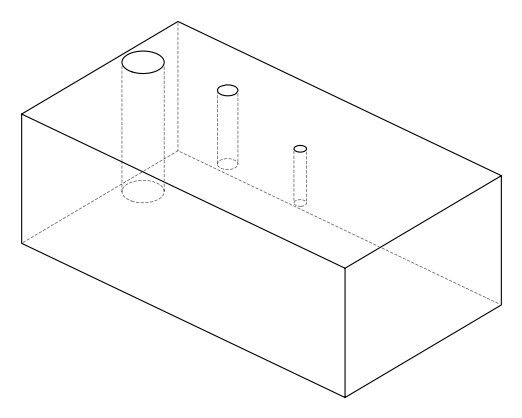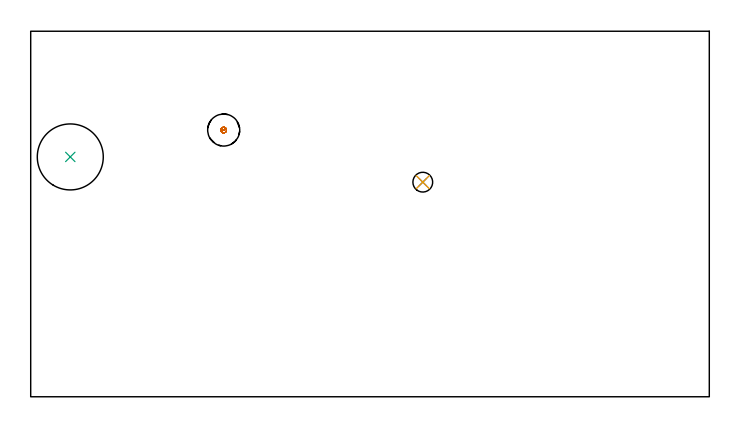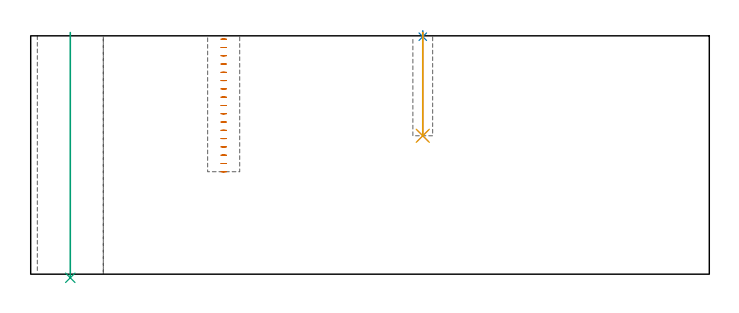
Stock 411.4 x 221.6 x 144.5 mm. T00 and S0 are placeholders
(PLAN: 5 operations, 4 tool changes, 2.2 min)
(1 MILL_BLIND_HOLE_FROM_SOLID_MATERIAL | STEP1POCKET | NXT0201_012 | Spiral | 1.11 min | 24338 mm3)
(2 SPOT_DRILL | STEP1POCKET_1 | NXT0321_9005460120000 | 0.03 min | 2 mm3)
(3 INDEXABLE_INSERT_DRILL_THROUGH_HOLE_FROM_SOLID | STEP1HOLE | NXT0302_035 | 0.6 min | 181504 mm3)
(4 DRILL_BLIND_HOLE_INTO_CENTER | STEP1POCKET_1 | UGT0301_198 | 0.25 min | 2858 mm3)
(5 DRILL_TO_ENLARGE_BLIND_HOLE | STEP1POCKET_1 | UGT0301_373 | 0.25 min | 3968 mm3)
(TOOL NXT0201_012 | ENDMILL 16mm [2P460-1600-NA 1630] | D16 FL38 Z6)
(TOOL NXT0321_9005460120000 | NC Spot Drill, 142deg, 12mm, Carbide, Uncoated | D12 PA142 FL30 Z2)
(TOOL NXT0302_035 | Index. Insert Drill 40mm [880-D4000L40-05] | D40 PA176 FL200 Z2)
(TOOL UGT0301_198 | Twist Drill 7.9 mm | D7.9 PA118 FL73 Z2)
(TOOL UGT0301_373 | Twist Drill Flat Bottom 12 mm | D12 PA180 FL101 Z2)
(OP 1 MILL_BLIND_HOLE_FROM_SOLID_MATERIAL)
G17 G21 G94 G90
T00 M6
G54
G17 G0 G90 X117. Y161.7 S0 M3
G43 Z154.5 H1
Z142.476
G94 G3 X117.85 Y162.55 R0.85 F250.
X117. Y163.4 R0.85
X115.3 Y161.7 R1.7
X117. Y163.4 R-1.7
X116.15 Y162.55 R0.85
X117. Y161.7 R0.85
G0 Z137.453
G3 X117.85 Y162.55 R0.85
X117. Y163.4 R0.85
X115.3 Y161.7 R1.7
X117. Y163.4 R-1.7
X116.15 Y162.55 R0.85
X117. Y161.7 R0.85
G0 Z132.429
G3 X117.85 Y162.55 R0.85
X117. Y163.4 R0.85
X115.3 Y161.7 R1.7
X117. Y163.4 R-1.7
X116.15 Y162.55 R0.85
X117. Y161.7 R0.85
G0 Z127.406
G3 X117.85 Y162.55 R0.85
X117. Y163.4 R0.85
X115.3 Y161.7 R1.7
X117. Y163.4 R-1.7
X116.15 Y162.55 R0.85
X117. Y161.7 R0.85
G0 Z122.382
G3 X117.85 Y162.55 R0.85
X117. Y163.4 R0.85
X115.3 Y161.7 R1.7
X117. Y163.4 R-1.7
X116.15 Y162.55 R0.85
X117. Y161.7 R0.85
G0 Z117.359
G3 X117.85 Y162.55 R0.85
X117. Y163.4 R0.85
X115.3 Y161.7 R1.7
X117. Y163.4 R-1.7
X116.15 Y162.55 R0.85
X117. Y161.7 R0.85
G0 Z112.335
G3 X117.85 Y162.55 R0.85
X117. Y163.4 R0.85
X115.3 Y161.7 R1.7
X117. Y163.4 R-1.7
X116.15 Y162.55 R0.85
X117. Y161.7 R0.85
G0 Z107.312
G3 X117.85 Y162.55 R0.85
X117. Y163.4 R0.85
X115.3 Y161.7 R1.7
X117. Y163.4 R-1.7
X116.15 Y162.55 R0.85
X117. Y161.7 R0.85
G0 Z102.288
G3 X117.85 Y162.55 R0.85
X117. Y163.4 R0.85
X115.3 Y161.7 R1.7
X117. Y163.4 R-1.7
X116.15 Y162.55 R0.85
X117. Y161.7 R0.85
G0 Z97.265
G3 X117.85 Y162.55 R0.85
X117. Y163.4 R0.85
X115.3 Y161.7 R1.7
X117. Y163.4 R-1.7
X116.15 Y162.55 R0.85
X117. Y161.7 R0.85
G0 Z92.241
G3 X117.85 Y162.55 R0.85
X117. Y163.4 R0.85
X115.3 Y161.7 R1.7
X117. Y163.4 R-1.7
X116.15 Y162.55 R0.85
X117. Y161.7 R0.85
G0 Z87.218
G3 X117.85 Y162.55 R0.85
X117. Y163.4 R0.85
X115.3 Y161.7 R1.7
X117. Y163.4 R-1.7
X116.15 Y162.55 R0.85
X117. Y161.7 R0.85
G0 Z82.194
G3 X117.85 Y162.55 R0.85
X117. Y163.4 R0.85
X115.3 Y161.7 R1.7
X117. Y163.4 R-1.7
X116.15 Y162.55 R0.85
X117. Y161.7 R0.85
G0 Z77.171
G3 X117.85 Y162.55 R0.85
X117. Y163.4 R0.85
X115.3 Y161.7 R1.7
X117. Y163.4 R-1.7
X116.15 Y162.55 R0.85
X117. Y161.7 R0.85
G0 Z72.147
G3 X117.85 Y162.55 R0.85
X117. Y163.4 R0.85
X115.3 Y161.7 R1.7
X117. Y163.4 R-1.7
X116.15 Y162.55 R0.85
X117. Y161.7 R0.85
G0 Z67.124
G3 X117.85 Y162.55 R0.85
X117. Y163.4 R0.85
X115.3 Y161.7 R1.7
X117. Y163.4 R-1.7
X116.15 Y162.55 R0.85
X117. Y161.7 R0.85
G0 Z62.1
G3 X117.85 Y162.55 R0.85
X117. Y163.4 R0.85
X115.3 Y161.7 R1.7
X117. Y163.4 R-1.7
X116.15 Y162.55 R0.85
X117. Y161.7 R0.85
G0 Z154.5
M5
M2
(OP 2 SPOT_DRILL)
G17 G21 G94 G90
T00 M6
G54
G17 G0 G90 X237.7 Y130.1 S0 M3
G43 Z154.5 H0
G94 G81 G98 Z143.975 F250. R147.5
G80
M5
M2
(OP 3 INDEXABLE_INSERT_DRILL_THROUGH_HOLE_FROM_SOLID)
G17 G21 G94 G90
T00 M6
G54
G17 G0 G90 X24. Y145.4 S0 M3
G43 Z154.5 H1
G94 G81 G98 Z-2.198 F250. R146.5
G80
M5
M2
(OP 4 DRILL_BLIND_HOLE_INTO_CENTER)
G17 G21 G94 G90
T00 M6
G54
G17 G0 G90 X237.7 Y130.1 S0 M3
G43 Z154.5 H0
G94 G81 G98 Z83.9 F250. R146.5
G80
M5
M2
(OP 5 DRILL_TO_ENLARGE_BLIND_HOLE)
G17 G21 G94 G90
T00 M6
G54
G17 G0 G90 X237.7 Y130.1 S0 M3
G43 Z154.5 H0
G94 G73 G98 Z83.9 F250. Q10.1 R146.5
G80
M5
M2
